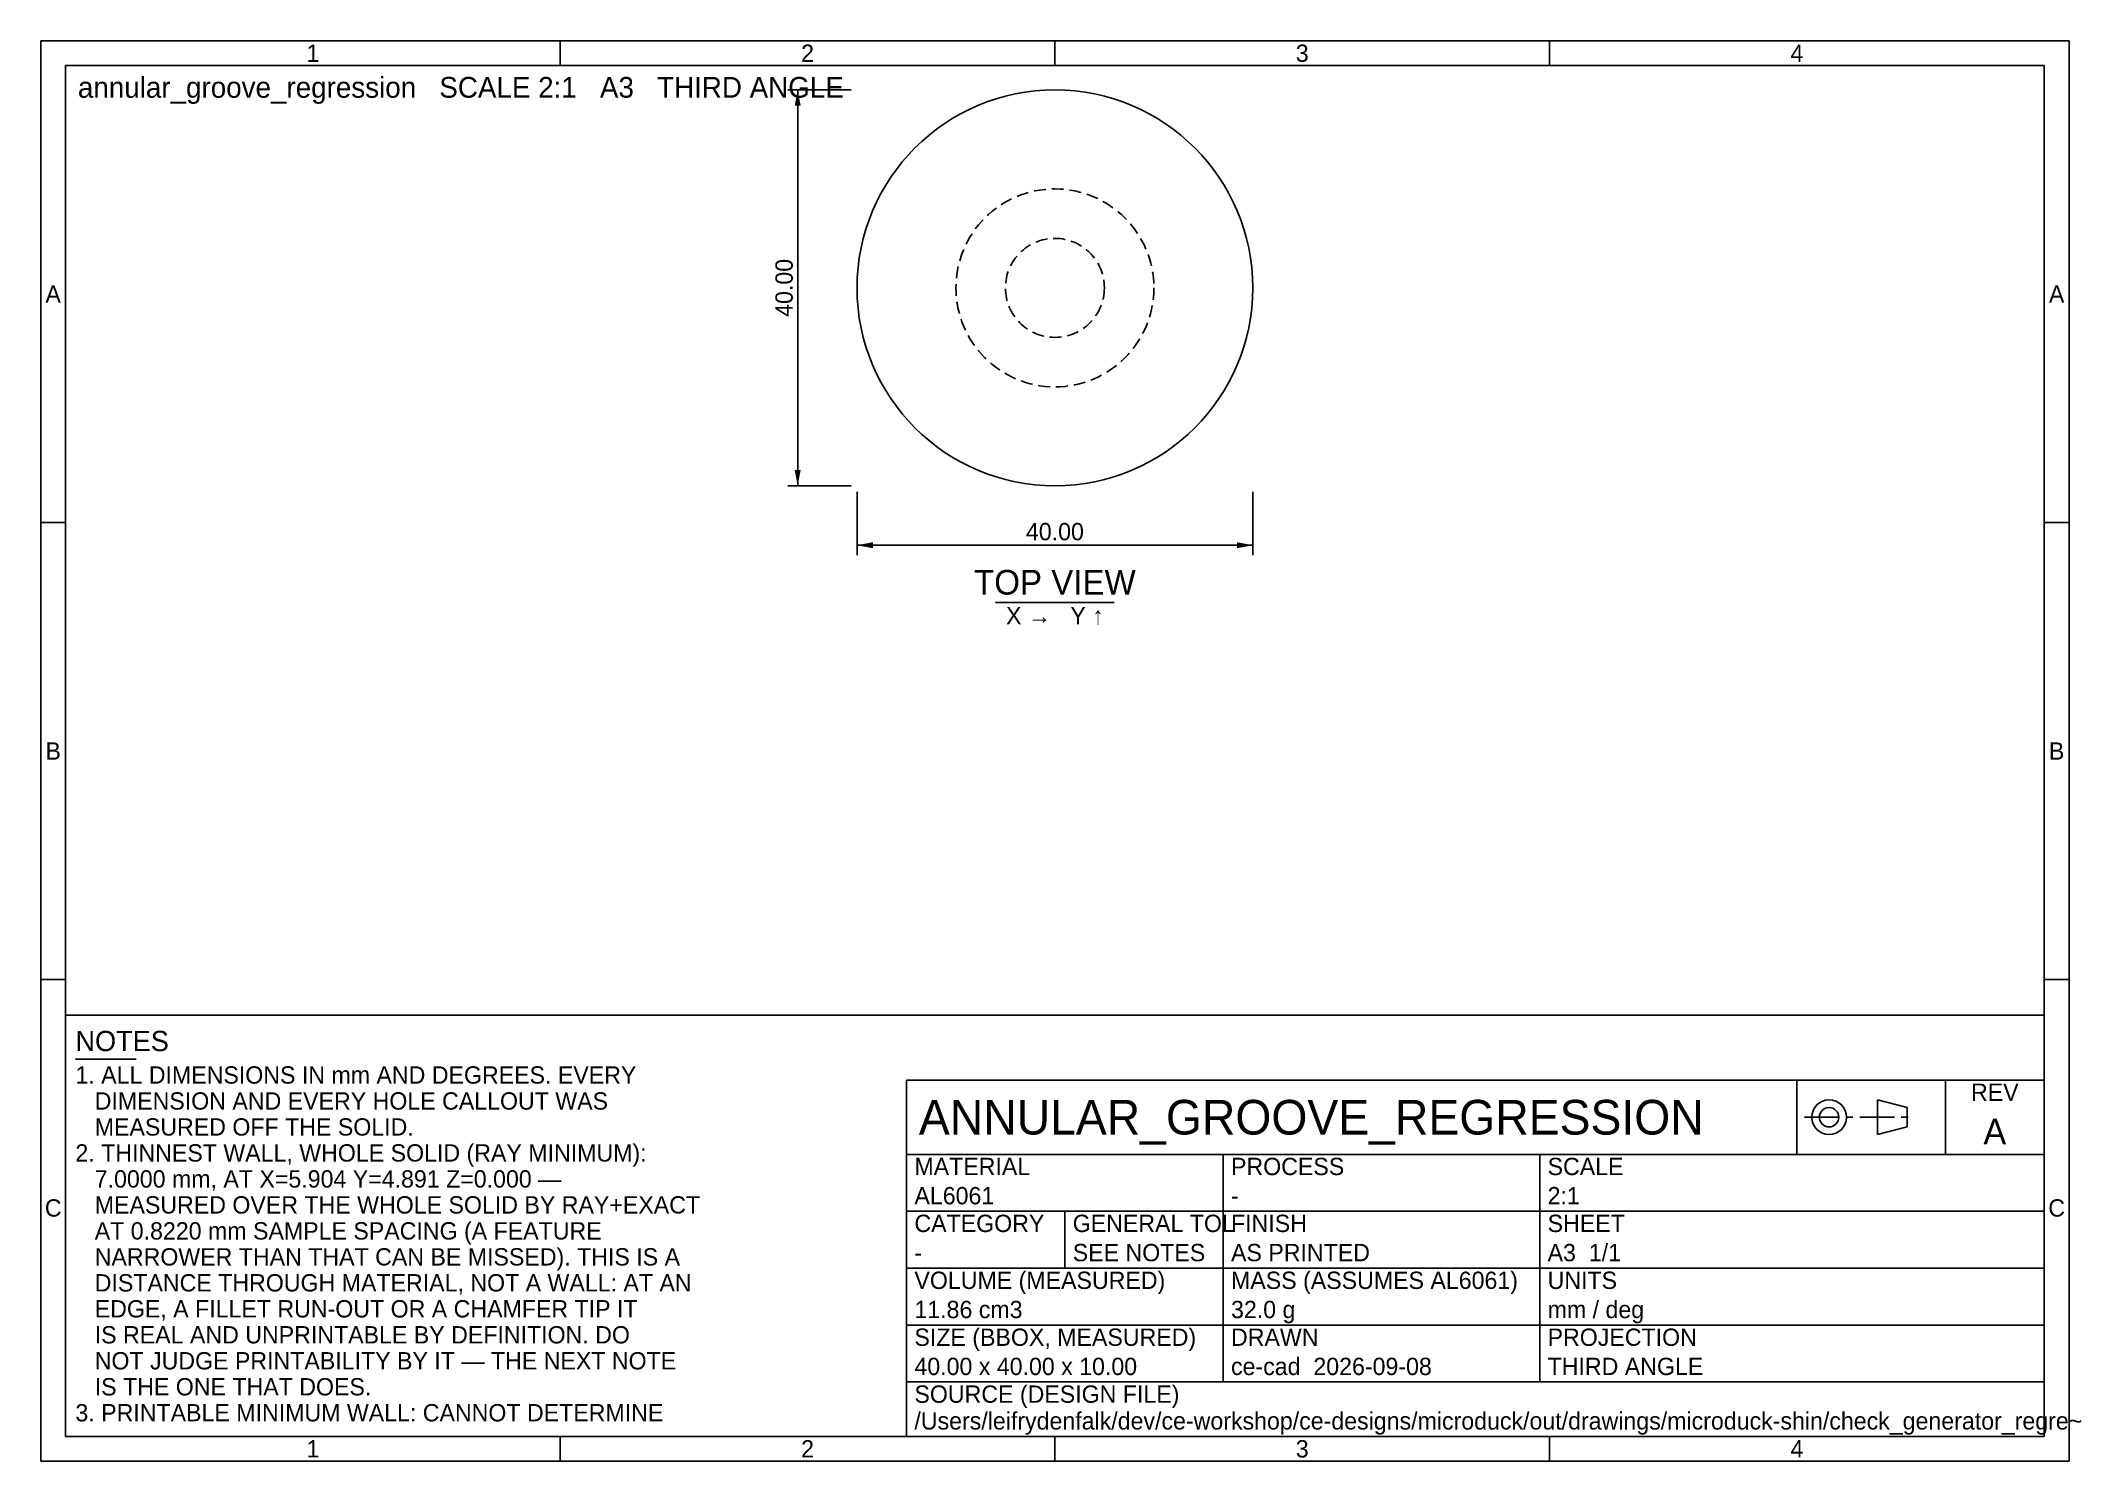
# Model space of a CAD drawing. Header units: millimetres. Extents: x 5 to 417, y 5 to 292.
import ezdxf
from ezdxf.enums import TextEntityAlignment as Align

# ---------------------------------------------------------------- set-up
doc = ezdxf.new("R2010")
doc.units = ezdxf.units.MM
doc.linetypes.add('CENTER', pattern=[11.2, 7, -1.4, 1.4, -1.4])
doc.linetypes.add('HIDDEN', pattern=[3.6, 2.4, -1.2])
for name, color, linetype in [('CENTER', 4, 'CENTER'), ('DIM', 3, 'CONTINUOUS'), ('FRAME', 7, 'CONTINUOUS'), ('HIDDEN', 8, 'HIDDEN'), ('TEXT', 3, 'CONTINUOUS'), ('TITLE', 7, 'CONTINUOUS'), ('VISIBLE', 7, 'CONTINUOUS')]:
    doc.layers.add(name, color=color, linetype=linetype)

msp = doc.modelspace()

# ---------------------------------------------------------------- linework, layer by layer
at = {"layer": 'CENTER'}
msp.add_line((361.5, 74.5), (383.75, 74.5), dxfattribs=at)
at = {"layer": 'DIM'}
for p, q in [((168.8, 282.08), (156, 282.08)), ((158, 202.08), (158, 282.08)), ((168.8, 202.08), (156, 202.08)), ((170, 200.88), (170, 188.08)), ((250, 200.88), (250, 188.08)), ((170, 190.08), (250, 190.08))]:
    msp.add_line(p, q, dxfattribs=at)
for points in [[(158, 282.08), (157.392, 278.88), (158.608, 278.88)], [(158, 202.08), (158.608, 205.28), (157.392, 205.28)], [(170, 190.08), (173.2, 189.472), (173.2, 190.688)], [(250, 190.08), (246.8, 190.688), (246.8, 189.472)]]:
    msp.add_solid(points, dxfattribs=at)
at = {"layer": 'FRAME'}
for p, q in [((410, 287), (10, 287)), ((10, 287), (10, 10)), ((410, 10), (410, 287)), ((10, 95.1), (410, 95.1)), ((410, 82), (180, 82)), ((180, 82), (180, 10)), ((410, 10), (410, 82)), ((10, 10), (410, 10)), ((180, 10), (410, 10))]:
    msp.add_line(p, q, dxfattribs=at)
at = {"layer": 'HIDDEN'}
for radius in [20, 20, 10, 10]:
    msp.add_circle((210, 242.08), radius, dxfattribs=at)
at = {"layer": 'TEXT'}
for p, q in [((198, 178.5), (222, 178.5)), ((12, 86.25), (24.3, 86.25))]:
    msp.add_line(p, q, dxfattribs=at)
at = {"layer": 'TITLE'}
for p, q in [((415, 292), (5, 292)), ((5, 292), (5, 5)), ((110, 287), (110, 292)), ((210, 287), (210, 292)), ((310, 287), (310, 292)), ((415, 5), (415, 292)), ((5, 194.666667), (10, 194.666667)), ((410, 194.666667), (415, 194.666667)), ((5, 102.333333), (10, 102.333333)), ((410, 102.333333), (415, 102.333333)), ((360, 67), (360, 82)), ((390, 67), (390, 82)), ((376.3, 71), (376.3, 78)), ((376.3, 78), (382.25, 76.46)), ((382.25, 76.46), (382.25, 72.54)), ((382.25, 72.54), (376.3, 71)), ((180, 67), (410, 67)), ((244, 21), (244, 67)), ((308, 21), (308, 67)), ((180, 55.5), (410, 55.5)), ((212, 44), (212, 55.5)), ((180, 44), (410, 44)), ((180, 32.5), (410, 32.5)), ((180, 21), (410, 21)), ((110, 5), (110, 10)), ((210, 5), (210, 10)), ((310, 5), (310, 10)), ((5, 5), (415, 5))]:
    msp.add_line(p, q, dxfattribs=at)
for radius in [3.5, 1.96]:
    msp.add_circle((366.5, 74.5), radius, dxfattribs=at)
at = {"layer": 'VISIBLE'}
msp.add_circle((210, 242.08), 40, dxfattribs=at)

# ---------------------------------------------------------------- texts
at = {"layer": 'TEXT'}
for s, height, p in [('annular_groove_regression   SCALE 2:1   A3   THIRD ANGLE', 4.2, (12.5, 280.5)), ('NOTES', 4.1, (12, 87.85)), ('1. ALL DIMENSIONS IN mm AND DEGREES. EVERY', 3.5, (12, 81.2875)), ('   DIMENSION AND EVERY HOLE CALLOUT WAS', 3.5, (12, 76.0375)), ('   MEASURED OFF THE SOLID.', 3.5, (12, 70.7875)), ('2. THINNEST WALL, WHOLE SOLID (RAY MINIMUM):', 3.5, (12, 65.5375)), ('   7.0000 mm, AT X=5.904 Y=4.891 Z=0.000 —', 3.5, (12, 60.2875)), ('   MEASURED OVER THE WHOLE SOLID BY RAY+EXACT', 3.5, (12, 55.0375)), ('AL6061', 3.5, (181.6, 56.9)), ('-', 3.5, (245.6, 56.9)), ('2:1', 3.5, (309.6, 56.9)), ('   AT 0.8220 mm SAMPLE SPACING (A FEATURE', 3.5, (12, 49.7875)), ('   NARROWER THAN THAT CAN BE MISSED). THIS IS A', 3.5, (12, 44.5375)), ('-', 3.5, (181.6, 45.4)), ('SEE NOTES', 3.5, (213.6, 45.4)), ('AS PRINTED', 3.5, (245.6, 45.4)), ('A3  1/1', 3.5, (309.6, 45.4)), ('   DISTANCE THROUGH MATERIAL, NOT A WALL: AT AN', 3.5, (12, 39.2875)), ('   EDGE, A FILLET RUN-OUT OR A CHAMFER TIP IT', 3.5, (12, 34.0375)), ('11.86 cm3', 3.5, (181.6, 33.9)), ('32.0 g', 3.5, (245.6, 33.9)), ('mm / deg', 3.5, (309.6, 33.9)), ('   IS REAL AND UNPRINTABLE BY DEFINITION. DO', 3.5, (12, 28.7875)), ('   NOT JUDGE PRINTABILITY BY IT — THE NEXT NOTE', 3.5, (12, 23.5375)), ('40.00 x 40.00 x 10.00', 3.5, (181.6, 22.4)), ('ce-cad  2026-09-08', 3.5, (245.6, 22.4)), ('THIRD ANGLE', 3.5, (309.6, 22.4)), ('   IS THE ONE THAT DOES.', 3.5, (12, 18.2875)), ('3. PRINTABLE MINIMUM WALL: CANNOT DETERMINE', 3.5, (12, 13.0375)), ('/Users/leifrydenfalk/dev/ce-workshop/ce-designs/microduck/out/drawings/microduck-shin/check_generator_regre~', 3.5, (181.6, 11.4))]:
    msp.add_text(s, height=height, dxfattribs=at).set_placement(p)
msp.add_text('40.00', height=3.5, rotation=90, dxfattribs=at).set_placement((157, 242.08), align=Align.CENTER)
for s, height, p in [('40.00', 3.5, (210, 191.08)), ('TOP VIEW', 5, (210, 180.1)), ('X →   Y ↑', 3.5, (210, 174.1)), ('A', 5.2, (400, 69))]:
    msp.add_text(s, height=height, dxfattribs=at).set_placement(p, align=Align.CENTER)
msp.add_text('ANNULAR_GROOVE_REGRESSION', height=7, dxfattribs=at).set_placement((182.5, 74.5), align=Align.MIDDLE_LEFT)
at = {"layer": 'TITLE'}
for s, p in [('1', (60, 289.5)), ('2', (160, 289.5)), ('3', (260, 289.5)), ('4', (360, 289.5)), ('A', (7.5, 240.833333)), ('A', (412.5, 240.833333)), ('B', (7.5, 148.5)), ('B', (412.5, 148.5)), ('C', (7.5, 56.166667)), ('C', (412.5, 56.166667)), ('1', (60, 7.5)), ('2', (160, 7.5)), ('3', (260, 7.5)), ('4', (360, 7.5))]:
    msp.add_text(s, height=3.5, dxfattribs=at).set_placement(p, align=Align.MIDDLE_CENTER)
msp.add_text('REV', height=3.5, dxfattribs=at).set_placement((400, 77.8), align=Align.CENTER)
for s, p in [('MATERIAL', (181.6, 62.8)), ('PROCESS', (245.6, 62.8)), ('SCALE', (309.6, 62.8)), ('CATEGORY', (181.6, 51.3)), ('GENERAL TOL', (213.6, 51.3)), ('FINISH', (245.6, 51.3)), ('SHEET', (309.6, 51.3)), ('VOLUME (MEASURED)', (181.6, 39.8)), ('MASS (ASSUMES AL6061)', (245.6, 39.8)), ('UNITS', (309.6, 39.8)), ('SIZE (BBOX, MEASURED)', (181.6, 28.3)), ('DRAWN', (245.6, 28.3)), ('PROJECTION', (309.6, 28.3)), ('SOURCE (DESIGN FILE)', (181.6, 16.8))]:
    msp.add_text(s, height=3.5, dxfattribs=at).set_placement(p)

doc.saveas('drawing.dxf')
